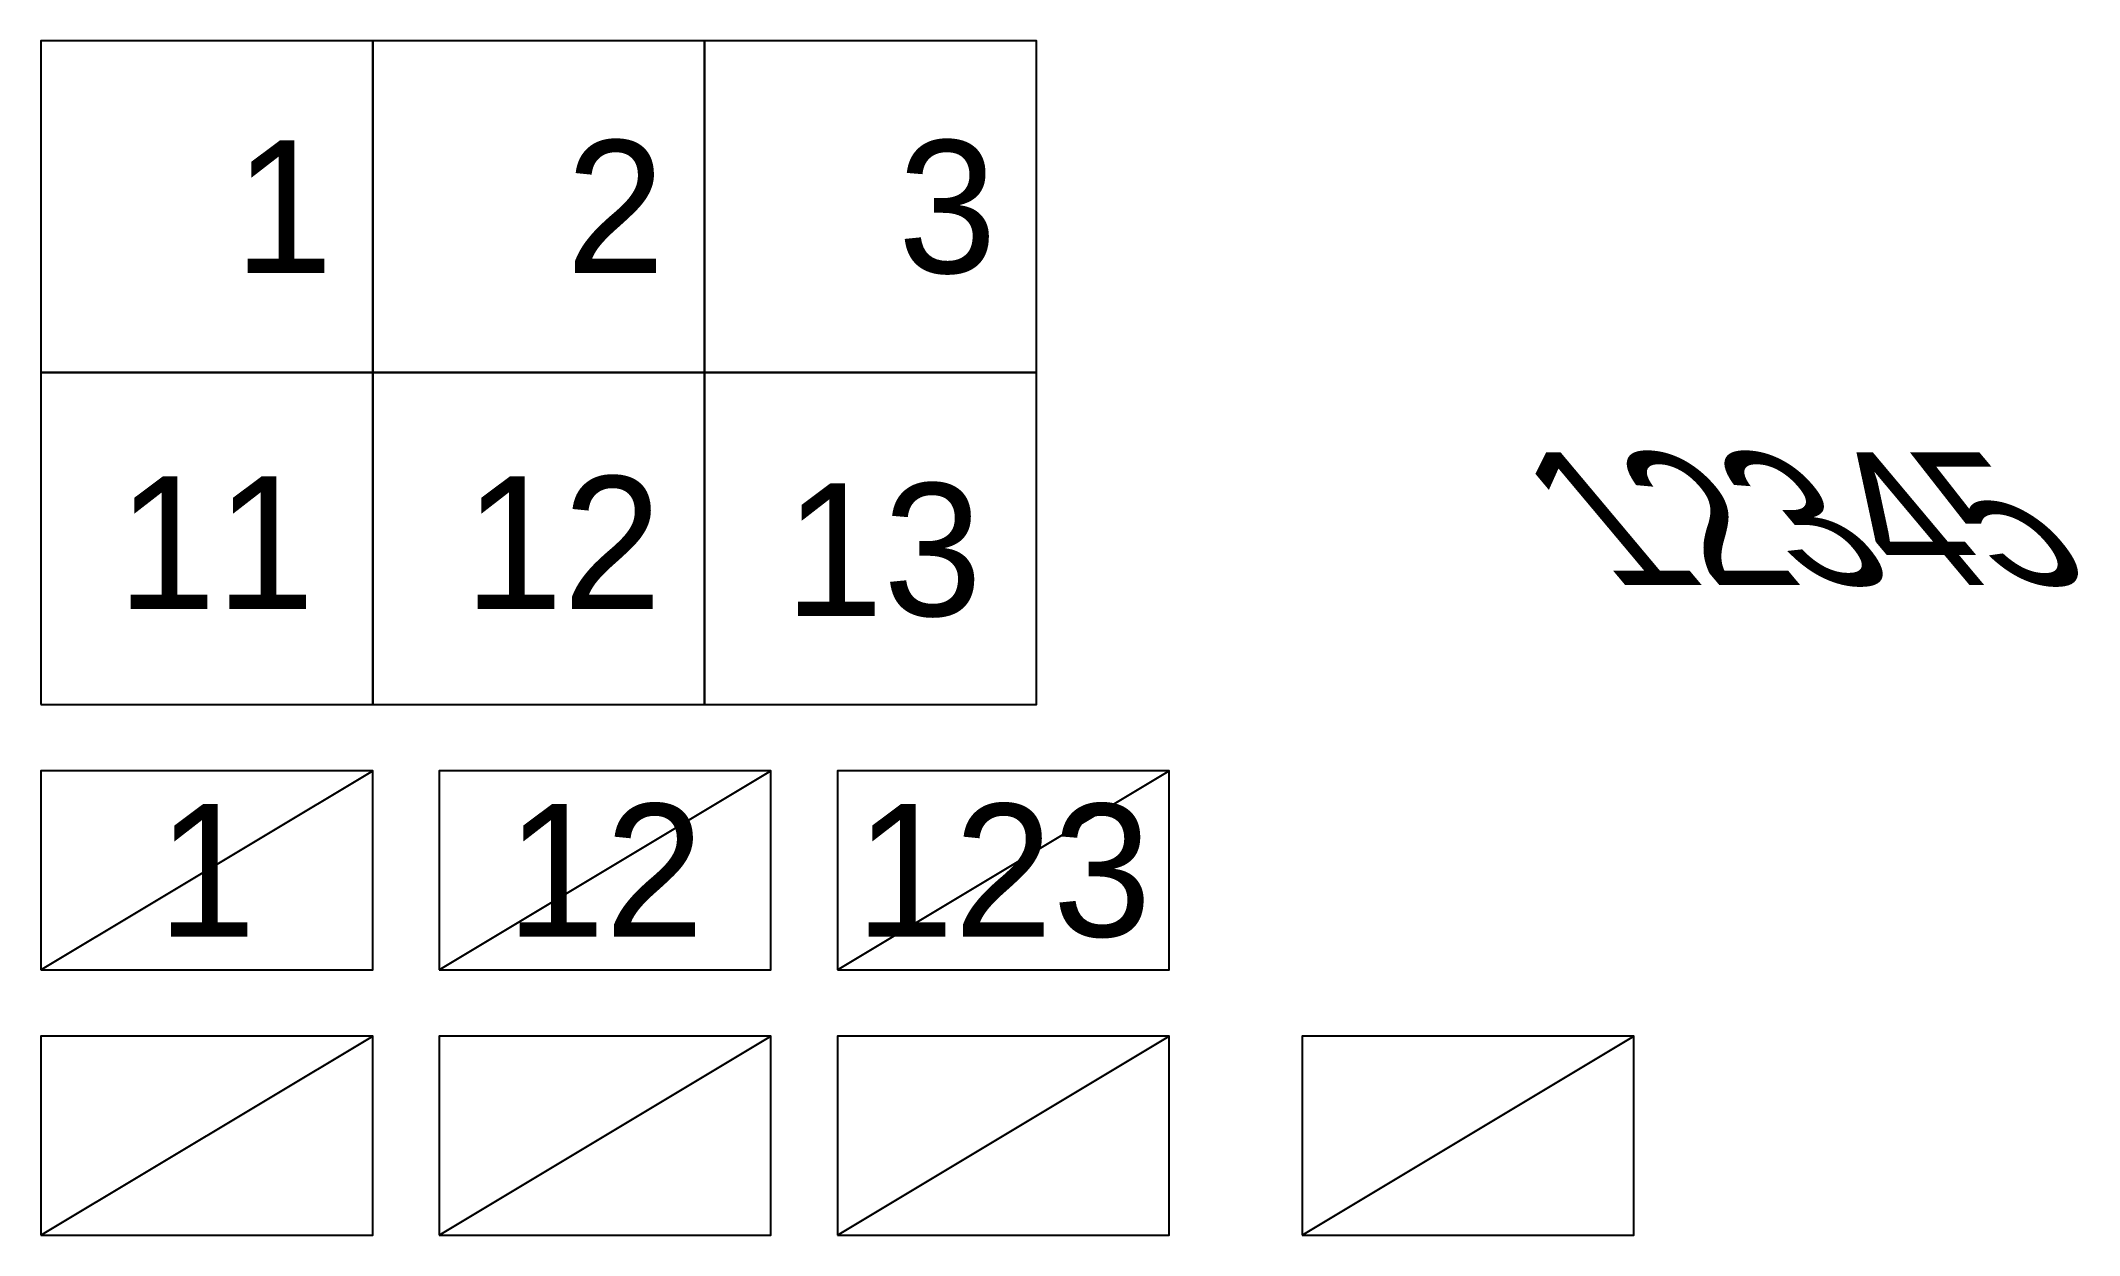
# Model space of a CAD drawing. Header units: millimetres. Extents: x 20 to 174, y 20 to 110.
import ezdxf
from ezdxf.enums import TextEntityAlignment as Align

# ---------------------------------------------------------------- set-up
doc = ezdxf.new("R2010")
doc.units = ezdxf.units.MM

msp = doc.modelspace()

# ---------------------------------------------------------------- linework, layer by layer
for p, q in [((20, 40), (45, 55)), ((50, 40), (75, 55)), ((80, 40), (105, 55)), ((20, 20), (45, 35)), ((50, 20), (75, 35)), ((80, 20), (105, 35)), ((115, 20), (140, 35))]:
    msp.add_line(p, q)
for points in [[(20, 85), (45, 85), (45, 110), (20, 110)], [(45, 85), (70, 85), (70, 110), (45, 110)], [(70, 85), (95, 85), (95, 110), (70, 110)], [(20, 60), (45, 60), (45, 85), (20, 85)], [(45, 60), (70, 60), (70, 85), (45, 85)], [(70, 60), (95, 60), (95, 85), (70, 85)], [(20, 40), (45, 40), (45, 55), (20, 55)], [(50, 40), (75, 40), (75, 55), (50, 55)], [(80, 40), (105, 40), (105, 55), (80, 55)], [(20, 20), (45, 20), (45, 35), (20, 35)], [(50, 20), (75, 20), (75, 35), (50, 35)], [(80, 20), (105, 20), (105, 35), (80, 35)], [(115, 20), (140, 20), (140, 35), (115, 35)]]:
    msp.add_lwpolyline(points, close=True)

# ---------------------------------------------------------------- texts
for s, p in [('1', (42, 97.5)), ('2', (67, 97.5)), ('3', (92, 97.5))]:
    msp.add_text(s, height=10).set_placement(p, align=Align.MIDDLE_RIGHT)
at = {"oblique": 320}
msp.add_text('12345', height=10, dxfattribs=at).set_placement((138.32, 68.99))
for s, p in [('11', (33.19, 67.19)), ('12', (59.33, 67.19)), ('13', (83.46, 66.66))]:
    msp.add_text(s, height=10).set_placement(p, align=Align.CENTER)
for s, p in [('1', (32.5, 47.5)), ('12', (62.5, 47.5)), ('123', (92.5, 47.5))]:
    msp.add_text(s, height=10).set_placement(p, align=Align.MIDDLE_CENTER)

doc.saveas('drawing.dxf')
